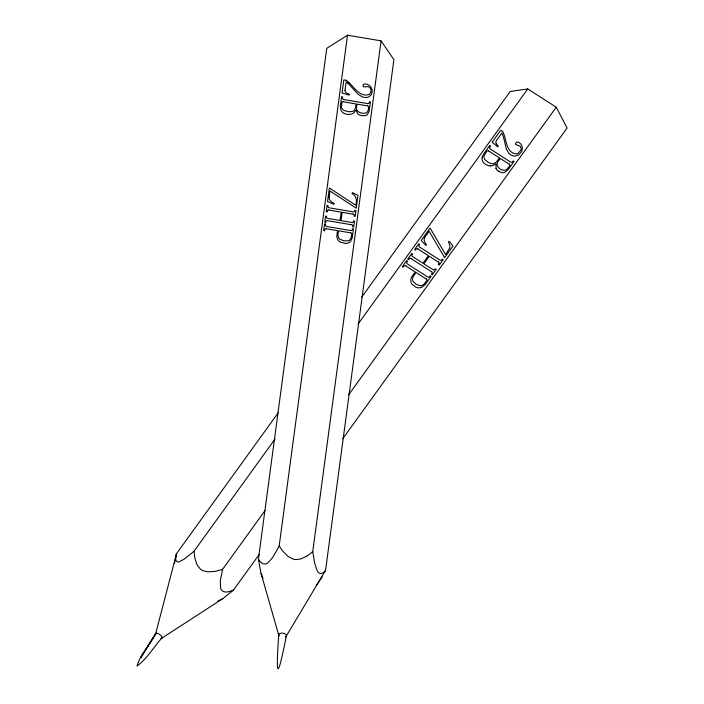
<?xml version="1.0" encoding="UTF-8"?>
<svg xmlns="http://www.w3.org/2000/svg" width="704" height="704" viewBox="0 0 704 704"><rect width="100%" height="100%" fill="white"/><g stroke="black" fill="none" stroke-linecap="round" stroke-linejoin="round"><path stroke-width="1.06" d="M278.74 634.665C275.845 676.878 277.033 682.862 286.361 635.95L325.565 570.363L393.888 59.664L381.075 40.867L347.512 35.2L326.753 48.33L258.43 559.029L260.85 572.66L278.819 635.474M258.43 559.029C259.926 561.915 263.102 565.444 266.666 563.534A10.49 4.822 -62.2 0 0 268.347 562.434L272.527 557.656L277.675 548.891A73.286 33.686 -62.2 0 0 279.189 545.899L347.512 35.2M327.316 211.112L327.219 211.825L326.207 211.649L327.034 205.427L328.055 205.594L328.038 207.161L329.138 207.803L353.47 211.913L354.534 211.631L354.904 210.276L355.925 210.443L355.124 216.392L354.112 216.216L354.182 215.688A1.628 1.346 14 0 0 353.065 213.972M329.19 197.102L330 191.013L356.224 208.182L357.949 195.298L352.431 192.632L351.974 193.424C356.25 195.589 357.518 200.851 355.59 205.181L329.366 188.012L327.545 201.599L333.934 204.274L334.215 203.447A15.805 13.121 14 0 1 332.93 202.77L331.126 201.494A6.107 5.069 14 0 1 329.085 197.085M345.039 90.218L346.157 81.866L347.327 82.79M325.565 570.363C323.963 572.537 320.408 575.177 318.19 572.238A10.49 3.89 82.2 0 1 317.161 570.68L314.714 563.297L312.752 551.575L381.075 40.867M174.416 563.508L176.546 553.608L278.124 412.922M482.178 157.344L483.41 154.334L489.746 145.499L490.609 146.054L489.491 147.919L490.186 148.966L510.884 162.237L512.01 162.307L513.198 160.926L514.061 161.48L507.857 169.972L504.354 172.489A4.919 4.479 16.1 0 1 502.172 172.682L498.766 171.336M322.115 576.937L316.272 585.438M361.689 297.176L510.189 91.494L527.789 88.95L556.239 107.21L567.098 128.014L342.742 438.759M162.105 637.824C153.63 646.879 147.048 658.882 137.016 666.046C140.316 654.342 150.304 644.618 155.646 633.679L141.073 657.21L155.646 633.679L176.546 553.608C176.141 556.169 174.222 561.106 177.795 562.03A10.49 3.617 -45.2 0 0 179.247 561.783L184.052 559.196L191.664 553.221A73.286 25.282 -45.2 0 0 194.146 551.065L275.141 438.874M358.072 324.016L527.789 88.95M425.146 236.729L429.114 231.22L444.62 257.655L453.033 246.004L449.275 241.34L448.43 241.921L449.75 245.054L449.838 247.834L445.606 254.54L430.109 228.105L421.23 240.398L425.806 245.397L426.501 244.719A15.805 14.406 16.1 0 1 425.656 243.575L424.644 241.666A6.107 5.562 16.1 0 1 425.058 236.676M496.426 140.606L501.882 133.047L502.489 134.376A38.817 35.376 16.1 0 1 503.034 135.942L503.536 137.579A72.653 66.211 16.1 0 1 503.95 139.022L506.396 149.266L508.957 153.446A9.196 8.378 16.1 0 0 511.201 155.109L513.181 155.874A6.794 6.195 16.1 0 0 515.222 156.068L518.558 154.968L520.916 152.566A8.668 7.902 16.1 0 0 522.042 150.198C523.266 146.766 520.863 142.261 517.132 141.988A1.918 1.751 16.1 0 0 516.551 142.173L515.39 143.792A1.241 1.126 16.1 0 0 515.513 144.338L517.722 145.367A2.341 2.13 16.1 0 1 518.61 145.446L520.115 146.344A3.23 2.939 16.1 0 1 520.766 147.286L521.057 148.447A5.245 4.778 16.1 0 1 520.89 150.093L518.003 153.49A4.18 3.81 16.1 0 1 516.516 153.868C508.156 153.516 506.537 143.977 504.979 137.544A52.906 48.215 16.1 0 0 504.266 135.344A29.304 26.708 16.1 0 0 502.656 131.437M438.742 264.053L438.398 264.537L439.261 265.082L443.142 259.706L442.279 259.151L441.214 260.304L440.07 260.172L419.443 246.937L418.757 245.898L419.593 244.411L418.73 243.857L414.665 249.489L415.527 250.043L415.985 249.401A1.549 1.408 16.1 0 1 418.044 248.855M265.03 510.558L222.596 569.325L220.264 580.8L220.625 588.333A10.49 5.94 -71.2 0 0 221.47 590.049C224.532 593.674 229.794 591.518 233.455 590.128L259.169 554.506M348.603 394.803L556.239 107.21M507.822 168.3L509.502 166.047A1.549 1.408 16.1 0 0 509.291 164.041M233.455 590.128L223.08 598.453L161.718 638.246M222.429 598.875L218.337 600.908A10.49 3.617 -45.2 0 1 217.826 601.031M306.618 556.23L300.81 558.95L295.997 559.566A10.437 8.668 14 0 1 293.119 559.082L288.112 556.486L283.052 551.426A62.506 51.902 14 0 1 279.206 545.899M490.31 165.915L493.046 165.466L496.047 163.786L496.03 168.458M346.034 80.256L343.834 79.878L342.074 93.042L349.228 95.119L349.342 94.274A11.722 9.733 14 0 1 348.251 93.905L346.386 92.919A3.511 2.922 14 0 1 344.978 90.209M343.323 101.79L355.995 103.937L355.362 108.187L354.288 110.273A5.025 4.171 14 0 1 352.704 111.39L348.867 111.795L344.15 110.519A5.412 4.497 14 0 1 341.51 107.351L341.801 102.837A1.549 1.285 14 0 1 343.323 101.649M367.488 105.873L357.007 104.104L356.523 107.782A5.254 4.365 14 0 0 357.359 110.581M328.838 210.065L341.176 212.15L340.058 220.502L327.404 218.346L326.594 217.721L326.63 216.207L325.618 216.04L324.782 222.27L325.802 222.438L325.89 221.734A1.549 1.285 14 0 1 327.413 220.546M353.003 214.148L342.188 212.326L341.07 220.678L352.282 222.543L353.144 222.2L353.487 220.889L354.499 221.065L353.707 227.005L352.695 226.838L352.766 226.301A1.628 1.346 14 0 0 351.648 224.585M327.413 220.686L351.586 224.77M326.339 228.756L337.489 230.639L336.846 235.726A9.011 7.48 14 0 0 338.263 240.258A6.486 5.386 14 0 0 340.569 242.211L345.47 243.443A6.926 5.746 14 0 0 348.894 242.642L349.501 242.29A6.996 5.808 14 0 0 350.566 241.384L352.194 238.049L353.461 228.844L352.449 228.677L352.106 230.217L351.05 230.604L326.638 226.486L325.538 225.843L325.591 223.995L324.579 223.819L323.664 230.613L324.685 230.789L324.817 229.794A1.549 1.285 14 0 1 326.339 228.606M350.504 232.83L338.51 230.806L338.034 234.344A7.339 6.098 14 0 0 339.029 238.366A4.277 3.555 14 0 0 339.856 239.219L344.071 240.865L348.515 240.706A4.523 3.758 14 0 0 349.008 240.495A4.294 3.564 14 0 0 349.668 240.064L351.041 237.987L351.683 234.335A1.549 1.285 14 0 0 350.539 232.698M502.612 131.454L500.755 130.258L492.149 142.173L497.754 146.89L498.309 146.124A11.722 10.683 16.1 0 1 497.49 145.358L496.258 143.704M488.699 151.017L499.444 157.907L496.61 161.735L494.507 163.31A5.025 4.576 16.1 0 1 492.422 163.777L488.62 162.703L484.88 159.667A5.412 4.928 16.1 0 1 484.079 155.637L486.728 151.43A1.549 1.408 16.1 0 1 488.778 150.876M509.186 164.155L500.306 158.462L497.904 161.788A5.254 4.787 16.1 0 0 497.218 164.789L497.253 165.308A4.506 4.11 16.1 0 0 497.71 166.584L499.69 168.722A11.282 10.287 16.1 0 0 500.658 169.356L503.606 170.377A3.714 3.388 16.1 0 0 504.918 170.227A6.873 6.257 16.1 0 0 507.795 168.282M417.965 248.987L428.428 255.702L422.972 263.252L412.254 256.353L411.831 255.438L412.658 254.012L411.796 253.466L407.73 259.098L408.593 259.653L409.05 259.01A1.549 1.408 16.1 0 1 411.11 258.456M438.451 262.134L429.282 256.247L423.826 263.806L433.347 269.878L434.333 269.887L435.345 268.761L436.207 269.315L432.326 274.692L431.464 274.138L431.807 273.662A1.628 1.478 16.1 0 0 431.675 271.586M411.03 258.588L431.517 271.735M405.759 265.892L415.219 271.955L411.919 276.575A9.011 8.21 16.1 0 0 410.854 281.45A6.486 5.914 16.1 0 0 411.99 284.205L415.932 287.258A6.926 6.31 16.1 0 0 419.558 287.804L420.314 287.69A6.996 6.38 16.1 0 0 421.784 287.241L425.075 284.671L431.121 276.355L430.258 275.801L429.123 277.147L427.935 277.112L407.238 263.842L406.56 262.742L407.572 261.061L406.71 260.506L402.274 266.658L403.137 267.203L403.779 266.306A1.549 1.408 16.1 0 1 405.838 265.76M426.246 279.039L416.073 272.51L413.767 275.713A7.339 6.688 16.1 0 0 412.579 279.937A4.277 3.898 16.1 0 0 412.896 281.063L415.985 284.258L420.226 285.806A4.523 4.118 16.1 0 0 420.807 285.789A4.294 3.916 16.1 0 0 421.643 285.63L424.028 284.17L426.562 280.922A1.549 1.408 16.1 0 0 426.351 278.925M357.333 110.598L357.641 111.012A4.506 3.74 14 0 0 358.662 111.945L361.416 113.08A11.282 9.372 14 0 0 362.56 113.291L365.622 113.124A3.714 3.08 14 0 0 366.687 112.543A6.873 5.702 14 0 0 368.254 109.877L368.676 107.378A1.549 1.285 14 0 0 367.523 105.741M262.97 578.389L261.078 573.478M496.267 143.695A3.511 3.203 16.1 0 1 496.373 140.571M490.31 165.942A9.495 8.659 16.1 0 1 485.074 164.032L483.868 163.02A6.6 6.019 16.1 0 1 482.266 160.248A7.674 6.996 16.1 0 1 482.187 157.344M498.802 171.283A7.251 6.609 16.1 0 1 495.95 168.485M438.61 261.985A1.628 1.478 16.1 0 1 438.75 264.062M222.587 569.29A59.198 53.953 16.1 0 1 214.403 571.463L207.513 571.806L202.673 570.557A10.437 9.513 16.1 0 1 200.235 568.99L196.918 564.59L194.85 557.823A62.506 56.971 16.1 0 1 194.163 551.065M155.804 634.621A3.872 1.514 35.8 0 1 157.476 633.336A3.872 1.514 35.8 0 1 161.656 636.398A3.872 1.514 35.8 0 1 160.846 638.299M346.06 80.23A29.304 24.332 14 0 1 349.307 83.019M349.342 82.993A52.906 43.93 14 0 1 351.014 84.63C355.599 89.575 361.17 97.073 368.922 94.538A4.18 3.476 14 0 0 370.031 93.694L370.885 91.96L370.92 89.795A5.245 4.356 14 0 0 370.269 88.326L369.459 87.437A3.23 2.675 14 0 0 368.438 86.865L366.696 86.618A2.341 1.945 14 0 0 365.886 86.865L363.466 86.759A1.241 1.03 14 0 1 363.088 86.328L363.326 84.542A1.918 1.593 14 0 1 363.739 84.181C367.25 83.178 371.219 85.976 371.976 89.478A8.668 7.198 14 0 1 372.126 91.898L371.228 94.767L368.852 96.87A6.794 5.641 14 0 1 366.978 97.416L364.883 97.451A9.196 7.638 14 0 1 362.138 96.809L357.896 94.134L350.838 86.24A72.653 60.324 14 0 0 349.782 85.158L348.559 83.943A38.817 32.234 14 0 0 347.327 82.79M327.298 211.112A1.549 1.285 14 0 1 328.838 209.924M312.734 551.549A59.198 49.157 14 0 1 306.645 556.257M279.074 635.914A3.872 2.147 7.6 0 1 280.438 633.31A3.872 2.147 7.6 0 1 285.446 634.154A3.872 2.147 7.6 0 1 285.454 636.988M342.417 98.278L343.543 99.51L367.875 103.62L369.054 103.312L369.433 101.719L370.445 101.886L369.125 111.302L367.294 114.673A4.919 4.083 14 0 1 365.482 115.597L361.865 115.632A7.251 6.019 14 0 1 358.046 114.18L355.863 110.132L354.059 112.614L351.894 113.951A9.495 7.885 14 0 1 346.421 114.171L344.881 113.731A6.6 5.482 14 0 1 342.162 111.918A7.674 6.371 14 0 1 340.692 109.463L340.305 106.471L341.581 96.721L342.593 96.897L342.426 98.199"/></g></svg>
